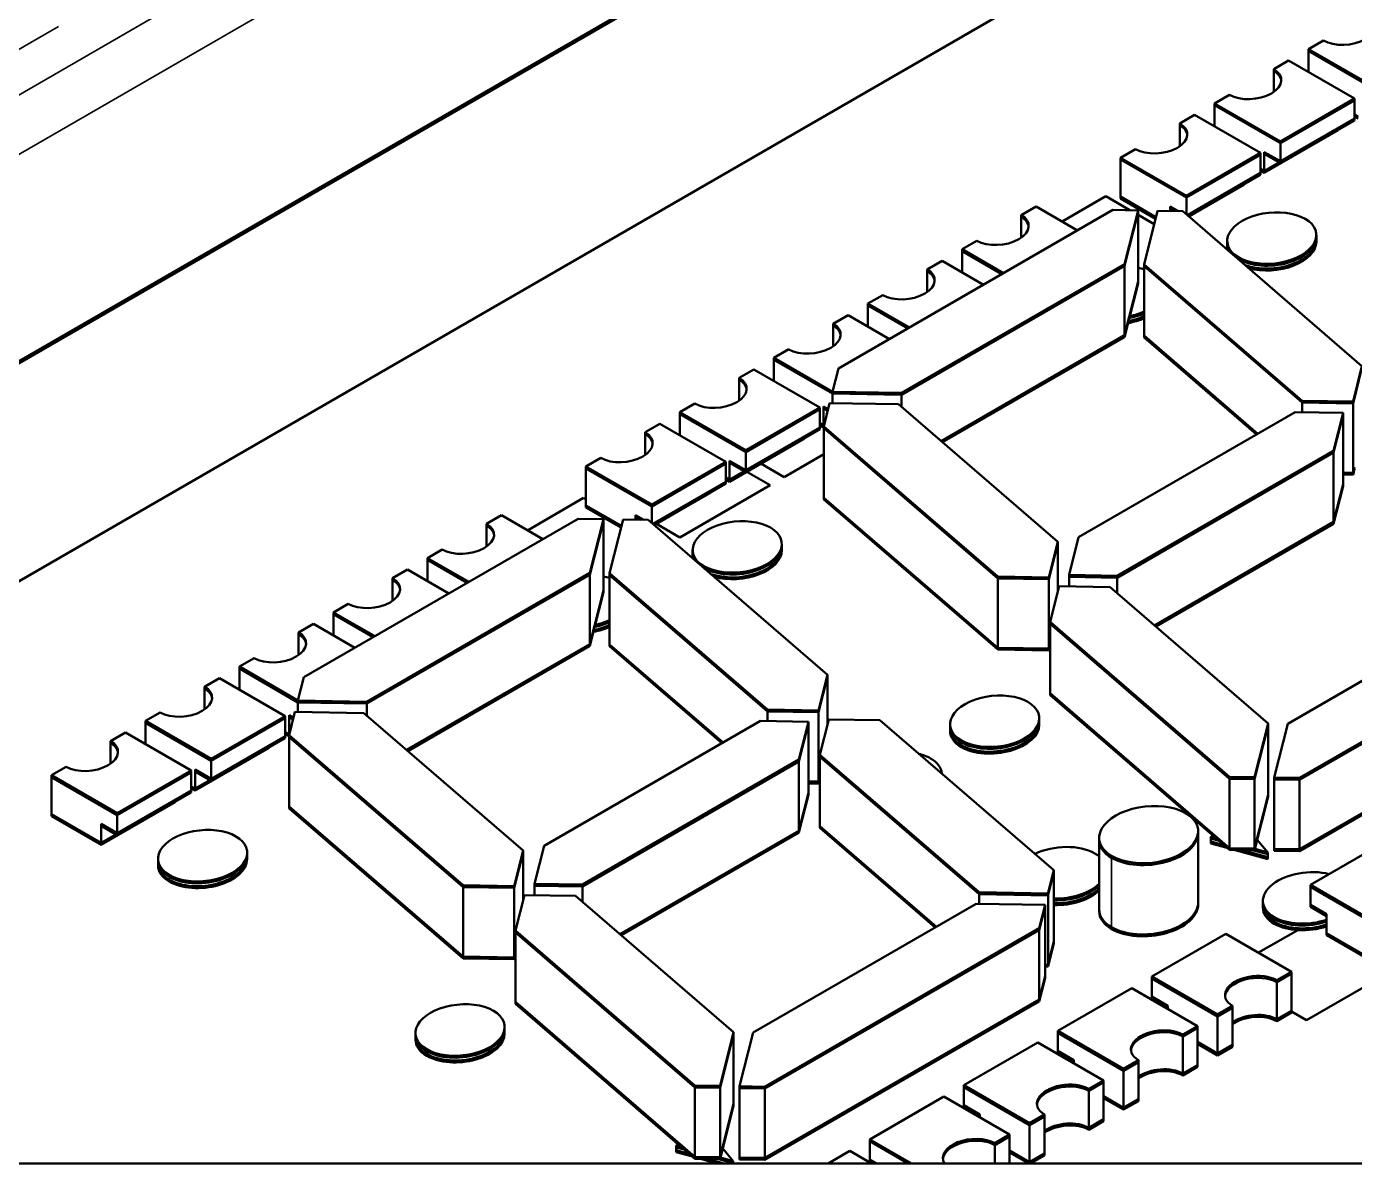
# Model space of a CAD drawing. Header units: inches. Extents: x -24.6 to 49, y -43 to 20.8.
# Drawn here: x 15.351 to 18.048, y 10.127 to 12.435 of the extents above; entities that cross this region are included whole.
import ezdxf

# ---------------------------------------------------------------- set-up
doc = ezdxf.new("R2010")
doc.units = ezdxf.units.IN
doc.header["$MEASUREMENT"] = 0
doc.layers.add('Visible (ANSI)', color=7, linetype='Continuous', lineweight=50)
doc.layers.add('Visible Narrow (ANSI)', color=7, linetype='Continuous', lineweight=35)

msp = doc.modelspace()

# ---------------------------------------------------------------- linework, layer by layer
at = {"layer": 'Visible (ANSI)'}
for p, q in [((15.1773, 11.6635), (17.7913, 13.1727)), ((15.1773, 11.6597), (17.7913, 13.1689)), ((15.1786, 11.2177), (17.8094, 12.7366)), ((17.9548, 12.3888), (17.9849, 12.4062)), ((18.0736, 12.3202), (17.9548, 12.3888)), ((17.9548, 12.3888), (17.9548, 12.342)), ((18.0736, 12.3164), (17.9548, 12.385)), ((17.9548, 12.385), (17.9548, 12.342)), ((17.8842, 12.348), (17.9142, 12.3654)), ((18.0479, 12.2883), (17.9142, 12.3654)), ((17.8842, 12.3021), (17.8842, 12.348)), ((17.8842, 12.3021), (17.8842, 12.3442)), ((17.7639, 12.2786), (17.794, 12.296)), ((17.8975, 12.2015), (17.7639, 12.2786)), ((17.7639, 12.2786), (17.7639, 12.2317)), ((17.8975, 12.1976), (17.7639, 12.2748)), ((17.7639, 12.2748), (17.7639, 12.2317)), ((17.8975, 12.2015), (18.0479, 12.2883)), ((17.8975, 12.1976), (18.0479, 12.2844)), ((18.0479, 12.2883), (18.0479, 12.2478)), ((18.0479, 12.2844), (18.0479, 12.2439)), ((17.6933, 12.2378), (17.7233, 12.2552)), ((17.857, 12.178), (17.7233, 12.2552)), ((18.0479, 12.2478), (17.8975, 12.161)), ((18.0479, 12.2439), (17.8975, 12.1571)), ((18.0479, 12.256), (18.0557, 12.2515)), ((18.0479, 12.2522), (18.0557, 12.2477)), ((17.6933, 12.1918), (17.6933, 12.2378)), ((17.6933, 12.1918), (17.6933, 12.234)), ((18.0151, 12.2242), (17.8648, 12.1374)), ((18.0151, 12.2242), (18.0151, 12.225)), ((17.8975, 12.161), (17.8975, 12.2015)), ((17.8975, 12.1571), (17.8975, 12.1976)), ((17.573, 12.1684), (17.6031, 12.1857)), ((17.7066, 12.0912), (17.573, 12.1684)), ((17.573, 12.1684), (17.573, 12.0893)), ((17.7066, 12.0874), (17.573, 12.1645)), ((17.573, 12.1645), (17.573, 12.0854)), ((17.7066, 12.0912), (17.857, 12.178)), ((17.7066, 12.0874), (17.857, 12.1742)), ((17.857, 12.178), (17.857, 12.1375)), ((17.857, 12.1742), (17.857, 12.1337)), ((17.8648, 12.1413), (17.8648, 12.1799)), ((17.8648, 12.1799), (17.8975, 12.161)), ((17.8648, 12.1374), (17.8648, 12.176)), ((17.8648, 12.176), (17.8975, 12.1571)), ((17.857, 12.1375), (17.7086, 12.0519)), ((17.857, 12.1458), (17.8648, 12.1413)), ((17.857, 12.142), (17.8648, 12.1374)), ((17.8949, 12.1586), (17.8648, 12.1413)), ((17.857, 12.1337), (17.7113, 12.0496)), ((17.8242, 12.114), (17.7118, 12.0491)), ((17.8242, 12.114), (17.8242, 12.1148)), ((17.4542, 12.0387), (17.5429, 12.09)), ((17.5429, 12.09), (17.5918, 12.0618)), ((17.573, 12.0893), (17.6449, 12.0478)), ((17.573, 12.0854), (17.6441, 12.0444)), ((17.7066, 12.0536), (17.7066, 12.0912)), ((17.7066, 12.0536), (17.7066, 12.0874)), ((16.9998, 11.7404), (17.5573, 12.0623)), ((17.3712, 12.0519), (17.4013, 12.0692)), ((17.4853, 12.0207), (17.4013, 12.0692)), ((17.5573, 12.0623), (17.6084, 12.0615)), ((17.6084, 12.0615), (17.5809, 11.9525)), ((17.6084, 12.0576), (17.5809, 11.9487)), ((17.6084, 12.0615), (17.6084, 11.9168)), ((17.6084, 12.0576), (17.6084, 11.913)), ((17.6207, 11.9518), (17.6482, 12.0608)), ((17.6482, 12.0608), (17.6993, 12.06)), ((17.6739, 12.0604), (17.6739, 12.0696)), ((17.6739, 12.0696), (17.6904, 12.0601)), ((17.6739, 12.0604), (17.6739, 12.0658)), ((17.6739, 12.0658), (17.6835, 12.0602)), ((17.6993, 12.06), (18.0632, 11.7455)), ((17.3712, 12.0519), (17.3712, 12.0059)), ((17.3712, 12.048), (17.3712, 12.0059)), ((17.6084, 12.0522), (17.6412, 12.0332)), ((17.9707, 12.0016), (17.9707, 12.0113)), ((17.9707, 11.9978), (17.9707, 12.0074)), ((17.251, 11.9825), (17.281, 11.9998)), ((17.335, 11.9339), (17.251, 11.9825)), ((17.251, 11.9825), (17.251, 11.9356)), ((17.3316, 11.932), (17.251, 11.9786)), ((17.251, 11.9786), (17.251, 11.9356)), ((17.7896, 11.9894), (17.7896, 11.999)), ((17.7896, 11.9855), (17.7896, 11.9952)), ((17.5809, 11.9525), (17.1278, 11.6909)), ((17.5809, 11.9487), (17.1278, 11.6871)), ((17.1803, 11.9417), (17.2104, 11.959)), ((17.2944, 11.9105), (17.2104, 11.959)), ((17.5809, 11.9525), (17.5809, 11.8079)), ((17.5809, 11.9487), (17.5809, 11.804)), ((17.9415, 11.675), (17.6207, 11.9518)), ((17.6207, 11.9518), (17.6207, 11.8072)), ((17.9415, 11.6711), (17.6207, 11.948)), ((17.6207, 11.948), (17.6207, 11.8033)), ((17.1803, 11.9417), (17.1803, 11.8957)), ((17.1803, 11.9378), (17.1803, 11.8957)), ((17.6207, 11.942), (17.6206, 11.9419)), ((17.5809, 11.8079), (17.6084, 11.9168)), ((17.5809, 11.804), (17.6084, 11.913)), ((17.06, 11.8722), (17.0901, 11.8896)), ((17.1441, 11.8237), (17.06, 11.8722)), ((17.06, 11.8722), (17.06, 11.8254)), ((17.1407, 11.8218), (17.06, 11.8684)), ((17.06, 11.8684), (17.06, 11.8254)), ((16.9894, 11.8314), (17.0195, 11.8488)), ((17.1035, 11.8003), (17.0195, 11.8488)), ((16.9894, 11.8314), (16.9894, 11.7855)), ((16.9894, 11.8276), (16.9894, 11.7855)), ((17.2087, 11.5929), (17.5809, 11.8079)), ((17.2114, 11.5906), (17.5809, 11.804)), ((17.6207, 11.8072), (17.8515, 11.608)), ((17.6207, 11.8033), (17.8488, 11.6065)), ((16.8691, 11.762), (16.8992, 11.7794)), ((16.9879, 11.6934), (16.8691, 11.762)), ((16.8691, 11.762), (16.8691, 11.7151)), ((16.9879, 11.6896), (16.8691, 11.7581)), ((16.8691, 11.7581), (16.8691, 11.7151)), ((16.7985, 11.7212), (16.8285, 11.7386)), ((16.9622, 11.6614), (16.8285, 11.7386)), ((16.9879, 11.6932), (16.9998, 11.7404)), ((18.0632, 11.7455), (18.045, 11.6733)), ((18.0632, 11.7416), (18.045, 11.6694)), ((16.7985, 11.6752), (16.7985, 11.7212)), ((16.7985, 11.6752), (16.7985, 11.7173)), ((17.1278, 11.6909), (16.9879, 11.6932)), ((16.9879, 11.6932), (16.9879, 11.6699)), ((17.1278, 11.6871), (16.9879, 11.6894)), ((16.9879, 11.6894), (16.9879, 11.6699)), ((17.1278, 11.6909), (17.1278, 11.6627)), ((17.1278, 11.6871), (17.1278, 11.6627)), ((16.6782, 11.6518), (16.7083, 11.6691)), ((16.8118, 11.5746), (16.6782, 11.6518)), ((16.6782, 11.6518), (16.6782, 11.6049)), ((16.8118, 11.5746), (16.9622, 11.6614)), ((16.8118, 11.5708), (16.9622, 11.6576)), ((16.9622, 11.6614), (16.9622, 11.6209)), ((16.9622, 11.6576), (16.9622, 11.6171)), ((16.97, 11.6247), (16.97, 11.6632)), ((16.97, 11.6632), (16.979, 11.658)), ((16.97, 11.6208), (16.97, 11.6594)), ((16.97, 11.6594), (16.9782, 11.6547)), ((16.9701, 11.6228), (16.982, 11.67)), ((16.982, 11.67), (17.122, 11.6677)), ((17.122, 11.6677), (17.4455, 11.3888)), ((17.4878, 11.3981), (17.9275, 11.6519)), ((17.9275, 11.6519), (18.025, 11.6503)), ((17.9415, 11.6517), (17.9415, 11.675)), ((18.045, 11.6733), (17.9415, 11.675)), ((17.9415, 11.6517), (17.9415, 11.6711)), ((18.045, 11.6694), (17.9415, 11.6711)), ((18.025, 11.6503), (18.0056, 11.5736)), ((18.025, 11.6503), (18.025, 11.5056)), ((18.045, 11.6733), (18.045, 11.5286)), ((18.045, 11.6694), (18.045, 11.5248)), ((16.6075, 11.611), (16.6376, 11.6283)), ((16.7712, 11.5512), (16.6376, 11.6283)), ((16.8118, 11.5708), (16.6782, 11.6479)), ((16.6782, 11.6479), (16.6782, 11.6049)), ((16.9622, 11.6292), (16.97, 11.6247)), ((16.9622, 11.6253), (16.97, 11.6208)), ((16.9707, 11.6251), (16.97, 11.6247)), ((18.025, 11.6464), (18.0056, 11.5697)), ((18.025, 11.6464), (18.025, 11.5018)), ((16.6075, 11.565), (16.6075, 11.611)), ((16.6075, 11.565), (16.6075, 11.6071)), ((16.9294, 11.5974), (16.7791, 11.5106)), ((16.9622, 11.6209), (16.8118, 11.5341)), ((16.9622, 11.6171), (16.8118, 11.5303)), ((16.9294, 11.5974), (16.9294, 11.5982)), ((16.9701, 11.6209), (16.97, 11.6208)), ((16.9701, 11.4782), (16.9701, 11.6228)), ((17.3234, 11.3183), (16.9701, 11.6228)), ((16.9701, 11.4743), (16.9701, 11.619)), ((17.3234, 11.3144), (16.9701, 11.619)), ((16.8118, 11.5341), (16.8118, 11.5746)), ((16.8118, 11.5303), (16.8118, 11.5708)), ((18.0056, 11.5736), (17.5659, 11.3197)), ((18.0056, 11.5697), (17.5659, 11.3158)), ((18.0056, 11.5736), (18.0056, 11.4289)), ((18.0056, 11.5697), (18.0056, 11.425)), ((16.4873, 11.5415), (16.5173, 11.5589)), ((16.6209, 11.4644), (16.7712, 11.5512)), ((16.6209, 11.4605), (16.7712, 11.5473)), ((16.7712, 11.5512), (16.7712, 11.5107)), ((16.7712, 11.5473), (16.7712, 11.5068)), ((16.7791, 11.5144), (16.7791, 11.553)), ((16.7791, 11.553), (16.8118, 11.5341)), ((16.7791, 11.5106), (16.7791, 11.5492)), ((16.7791, 11.5492), (16.8118, 11.5303)), ((16.8898, 11.52), (16.8426, 11.5473)), ((16.9701, 11.5664), (16.8898, 11.52)), ((16.6209, 11.4644), (16.4873, 11.5415)), ((16.4873, 11.5415), (16.4873, 11.4625)), ((16.6209, 11.4605), (16.4873, 11.5377)), ((16.4873, 11.5377), (16.4873, 11.4586)), ((16.7712, 11.519), (16.7791, 11.5144)), ((16.7712, 11.5151), (16.7791, 11.5106)), ((16.8092, 11.5318), (16.7791, 11.5144)), ((16.8143, 11.5309), (16.8614, 11.5036)), ((18.025, 11.5289), (18.045, 11.5286)), ((18.025, 11.5251), (18.045, 11.5248)), ((18.045, 11.5286), (18.048, 11.5403)), ((18.045, 11.5248), (18.048, 11.5365)), ((16.7712, 11.5107), (16.6229, 11.4251)), ((16.7712, 11.5068), (16.6256, 11.4227)), ((16.8614, 11.5036), (16.6777, 11.3976)), ((18.0056, 11.4289), (18.025, 11.5056)), ((18.0056, 11.425), (18.025, 11.5018)), ((16.3685, 11.4119), (16.4823, 11.4776)), ((16.4823, 11.4776), (16.4873, 11.4747)), ((16.4873, 11.4625), (16.5592, 11.4209)), ((16.6209, 11.4268), (16.6209, 11.4644)), ((16.7385, 11.4872), (16.6261, 11.4223)), ((16.7385, 11.4872), (16.7385, 11.4879)), ((16.9701, 11.4782), (17.3234, 11.1736)), ((16.9701, 11.4743), (17.3234, 11.1698)), ((15.9141, 11.1136), (16.4716, 11.4355)), ((16.2855, 11.4251), (16.3156, 11.4424)), ((16.3996, 11.3939), (16.3156, 11.4424)), ((16.4716, 11.4355), (16.5227, 11.4347)), ((16.4873, 11.4586), (16.5583, 11.4176)), ((16.5227, 11.4347), (16.4952, 11.3257)), ((16.5227, 11.4347), (16.5227, 11.29)), ((16.5882, 11.4336), (16.5882, 11.4428)), ((16.5882, 11.4428), (16.6046, 11.4333)), ((16.5882, 11.4336), (16.5882, 11.4389)), ((16.5882, 11.4389), (16.5977, 11.4334)), ((16.6209, 11.4268), (16.6209, 11.4605)), ((16.2855, 11.4251), (16.2855, 11.3791)), ((16.2855, 11.4212), (16.2855, 11.3791)), ((16.5227, 11.4308), (16.4952, 11.3218)), ((16.5227, 11.4308), (16.5227, 11.2861)), ((16.535, 11.325), (16.5625, 11.434)), ((16.5625, 11.434), (16.6136, 11.4332)), ((16.6136, 11.4332), (16.9775, 11.1187)), ((16.6777, 11.3976), (16.6305, 11.4248)), ((17.6419, 11.2189), (18.0056, 11.4289)), ((17.6446, 11.2166), (18.0056, 11.425)), ((16.8849, 11.3748), (16.8849, 11.3844)), ((16.8849, 11.3709), (16.8849, 11.3806)), ((17.4455, 11.3888), (17.4273, 11.3165)), ((17.4455, 11.3849), (17.4273, 11.3127)), ((17.4455, 11.3888), (17.4455, 11.2869)), ((17.4455, 11.3849), (17.4455, 11.2869)), ((17.4685, 11.3213), (17.4878, 11.3981)), ((16.1652, 11.3556), (16.1953, 11.373)), ((16.2492, 11.3071), (16.1652, 11.3556)), ((16.1652, 11.3556), (16.1652, 11.3088)), ((16.7039, 11.3626), (16.7039, 11.3722)), ((16.7039, 11.3587), (16.7039, 11.3683)), ((16.0946, 11.3148), (16.1247, 11.3322)), ((16.2087, 11.2837), (16.1247, 11.3322)), ((16.2459, 11.3052), (16.1652, 11.3518)), ((16.1652, 11.3518), (16.1652, 11.3088)), ((16.4952, 11.3257), (16.0421, 11.0641)), ((16.4952, 11.3218), (16.0421, 11.0602)), ((16.0946, 11.3148), (16.0946, 11.2689)), ((16.0946, 11.311), (16.0946, 11.2689)), ((16.4952, 11.3257), (16.4952, 11.181)), ((16.4952, 11.3218), (16.4952, 11.1772)), ((16.535, 11.3152), (16.5349, 11.3151)), ((16.8558, 11.0482), (16.535, 11.325)), ((16.535, 11.325), (16.535, 11.1804)), ((16.8558, 11.0443), (16.535, 11.3212)), ((16.535, 11.3212), (16.535, 11.1765)), ((17.4273, 11.3165), (17.3234, 11.3183)), ((17.3234, 11.3183), (17.3234, 11.1736)), ((17.4273, 11.3127), (17.3234, 11.3144)), ((17.3234, 11.3144), (17.3234, 11.1698)), ((17.4273, 11.3165), (17.4273, 11.1719)), ((17.4273, 11.3127), (17.4273, 11.168)), ((17.5659, 11.3197), (17.4685, 11.3213)), ((17.4685, 11.3213), (17.4685, 11.298)), ((17.5659, 11.3158), (17.4685, 11.3175)), ((17.4685, 11.3175), (17.4685, 11.298)), ((17.5659, 11.3197), (17.5659, 11.2845)), ((17.5659, 11.3158), (17.5659, 11.2845)), ((16.4952, 11.181), (16.5227, 11.29)), ((16.4952, 11.1772), (16.5227, 11.2861)), ((17.4302, 11.2261), (17.4484, 11.2983)), ((17.4484, 11.2983), (17.5519, 11.2966)), ((17.5519, 11.2966), (17.8727, 11.0198)), ((17.9125, 11.0191), (18.3656, 11.2807)), ((15.9743, 11.2454), (16.0044, 11.2628)), ((16.0583, 11.1969), (15.9743, 11.2454)), ((15.9743, 11.2454), (15.9743, 11.1985)), ((15.9037, 11.2046), (15.9337, 11.222)), ((16.0177, 11.1735), (15.9337, 11.222)), ((16.055, 11.195), (15.9743, 11.2415)), ((15.9743, 11.2415), (15.9743, 11.1985)), ((17.4302, 11.0815), (17.4302, 11.2261)), ((17.7942, 10.9116), (17.4302, 11.2261)), ((17.4302, 11.0776), (17.4302, 11.2223)), ((17.7942, 10.9078), (17.4302, 11.2223)), ((18.4936, 11.2312), (17.9361, 10.9093)), ((18.4936, 11.2273), (17.9361, 10.9054)), ((15.9037, 11.2046), (15.9037, 11.1586)), ((15.9037, 11.2007), (15.9037, 11.1586)), ((16.123, 10.9661), (16.4952, 11.181)), ((16.1257, 10.9638), (16.4952, 11.1772)), ((16.535, 11.1804), (16.7658, 10.9812)), ((16.535, 11.1765), (16.7631, 10.9797)), ((17.3234, 11.1736), (17.4273, 11.1719)), ((17.3234, 11.1698), (17.4273, 11.168)), ((17.4273, 11.1719), (17.4302, 11.1833)), ((17.4273, 11.168), (17.4302, 11.1795)), ((15.7834, 11.1352), (15.8135, 11.1525)), ((15.7128, 11.0944), (15.7428, 11.1117)), ((15.8764, 11.0346), (15.7428, 11.1117)), ((15.9022, 11.0666), (15.7834, 11.1352)), ((15.7834, 11.1352), (15.7834, 11.0883)), ((15.9022, 11.0627), (15.7834, 11.1313)), ((15.7834, 11.1313), (15.7834, 11.0883)), ((15.9022, 11.0664), (15.9141, 11.1136)), ((16.9775, 11.1187), (16.9593, 11.0465)), ((16.9775, 11.1148), (16.9593, 11.0426)), ((16.9775, 11.1187), (16.9775, 11.0168)), ((16.9775, 11.1148), (16.9775, 11.0168)), ((15.7128, 11.0484), (15.7128, 11.0944)), ((15.7128, 11.0484), (15.7128, 11.0905)), ((17.9361, 10.7646), (18.4936, 11.0865)), ((16.0421, 11.0641), (15.9022, 11.0664)), ((15.9022, 11.0664), (15.9022, 11.0431)), ((16.0421, 11.0602), (15.9022, 11.0626)), ((15.9022, 11.0626), (15.9022, 11.0431)), ((16.0421, 11.0641), (16.0421, 11.0358)), ((16.0421, 11.0602), (16.0421, 11.0358)), ((17.4302, 11.0815), (17.7942, 10.767)), ((17.4302, 11.0776), (17.7942, 10.7631)), ((17.9361, 10.7608), (18.4936, 11.0827)), ((15.5925, 11.0249), (15.6226, 11.0423)), ((15.7261, 10.9478), (15.8764, 11.0346)), ((15.7261, 10.9439), (15.8764, 11.0307)), ((15.8764, 11.0346), (15.8764, 10.9941)), ((15.8764, 11.0307), (15.8764, 10.9902)), ((15.8843, 10.9978), (15.8843, 11.0364)), ((15.8843, 11.0364), (15.8933, 11.0312)), ((15.8843, 10.994), (15.8843, 11.0326)), ((15.8843, 11.0326), (15.8925, 11.0278)), ((15.8844, 10.996), (15.8963, 11.0432)), ((15.8963, 11.0432), (16.0363, 11.0409)), ((16.0363, 11.0409), (16.3598, 10.762)), ((16.8558, 11.0249), (16.8558, 11.0482)), ((16.9593, 11.0465), (16.8558, 11.0482)), ((16.8558, 11.0249), (16.8558, 11.0443)), ((16.9593, 11.0426), (16.8558, 11.0443)), ((16.9593, 11.0465), (16.9593, 10.9018)), ((16.9593, 11.0426), (16.9593, 10.8979)), ((17.4078, 11.0209), (17.4078, 11.0306)), ((15.7261, 10.9478), (15.5925, 11.0249)), ((15.5925, 11.0249), (15.5925, 10.9781)), ((15.7261, 10.9439), (15.5925, 11.0211)), ((15.5925, 11.0211), (15.5925, 10.9781)), ((16.4021, 10.7712), (16.8418, 11.0251)), ((16.8418, 11.0251), (16.9392, 11.0235)), ((16.9392, 11.0235), (16.9199, 10.9467)), ((16.9392, 11.0196), (16.9199, 10.9429)), ((16.9392, 11.0235), (16.9392, 10.8788)), ((16.9392, 11.0196), (16.9392, 10.8749)), ((16.9623, 10.9563), (16.9804, 11.0282)), ((16.9804, 11.0282), (17.0843, 11.0265)), ((17.0843, 11.0265), (17.4376, 10.722)), ((17.2268, 11.0087), (17.2268, 11.0183)), ((17.2268, 11.0048), (17.2268, 11.0145)), ((17.4078, 11.0171), (17.4078, 11.0267)), ((17.8727, 11.0198), (17.8452, 10.9108)), ((17.8727, 11.0159), (17.8452, 10.9069)), ((17.8727, 11.0198), (17.8727, 10.8751)), ((17.8727, 11.0159), (17.8727, 10.8713)), ((17.885, 10.9101), (17.9125, 11.0191)), ((15.5218, 10.9842), (15.5519, 11.0015)), ((15.5218, 10.9382), (15.5218, 10.9842)), ((15.5218, 10.9382), (15.5218, 10.9803)), ((15.6855, 10.9244), (15.5519, 11.0015)), ((15.8764, 10.9941), (15.7261, 10.9073)), ((15.8764, 10.9902), (15.7261, 10.9034)), ((15.8764, 11.0024), (15.8843, 10.9978)), ((15.8764, 10.9985), (15.8843, 10.994)), ((15.885, 10.9982), (15.8843, 10.9978)), ((15.8844, 10.9941), (15.8843, 10.994)), ((15.8844, 10.8514), (15.8844, 10.996)), ((16.2377, 10.6915), (15.8844, 10.996)), ((15.8844, 10.8475), (15.8844, 10.9922)), ((16.2377, 10.6876), (15.8844, 10.9922)), ((15.8437, 10.9705), (15.6934, 10.8838)), ((15.8437, 10.9705), (15.8437, 10.9713)), ((17.2857, 10.6771), (16.9623, 10.9563)), ((16.9623, 10.9563), (16.9623, 10.8116)), ((17.2857, 10.6732), (16.9623, 10.9524)), ((16.9623, 10.9524), (16.9623, 10.8078)), ((15.4016, 10.9147), (15.4316, 10.9321)), ((15.5352, 10.8376), (15.6855, 10.9244)), ((15.6855, 10.9244), (15.6855, 10.8839)), ((15.6934, 10.8876), (15.6934, 10.9262)), ((15.6934, 10.9262), (15.7261, 10.9073)), ((15.6934, 10.8838), (15.6934, 10.9223)), ((15.6934, 10.9223), (15.7261, 10.9034)), ((15.7261, 10.9073), (15.7261, 10.9478)), ((15.7261, 10.9034), (15.7261, 10.9439)), ((16.9199, 10.9467), (16.4802, 10.6929)), ((16.9199, 10.9429), (16.4802, 10.689)), ((16.9199, 10.9467), (16.9199, 10.8021)), ((16.9199, 10.9429), (16.9199, 10.7982)), ((15.5352, 10.8376), (15.4016, 10.9147)), ((15.4016, 10.9147), (15.4016, 10.8356)), ((15.5352, 10.8337), (15.4016, 10.9109)), ((15.4016, 10.9109), (15.4016, 10.8318)), ((15.5352, 10.8337), (15.6855, 10.9205)), ((15.6855, 10.9205), (15.6855, 10.88)), ((15.7234, 10.905), (15.6934, 10.8876)), ((16.9392, 10.9021), (16.9593, 10.9018)), ((16.9392, 10.8983), (16.9593, 10.8979)), ((16.9593, 10.9018), (16.9623, 10.9135)), ((16.9593, 10.8979), (16.9623, 10.9096)), ((17.8452, 10.9108), (17.7942, 10.9116)), ((17.7942, 10.9116), (17.7942, 10.767)), ((17.8452, 10.9069), (17.7942, 10.9078)), ((17.7942, 10.9078), (17.7942, 10.7631)), ((17.8452, 10.9108), (17.8452, 10.7661)), ((17.8452, 10.9069), (17.8452, 10.7623)), ((17.9361, 10.9093), (17.885, 10.9101)), ((17.885, 10.9101), (17.885, 10.7655)), ((17.9361, 10.9054), (17.885, 10.9063)), ((17.885, 10.9063), (17.885, 10.7616)), ((17.9361, 10.9093), (17.9361, 10.7646)), ((17.9361, 10.9054), (17.9361, 10.7608)), ((15.6855, 10.8839), (15.5352, 10.7971)), ((15.6855, 10.88), (15.5352, 10.7932)), ((15.6855, 10.8921), (15.6934, 10.8876)), ((15.6855, 10.8883), (15.6934, 10.8838)), ((16.9199, 10.8021), (16.9392, 10.8788)), ((16.9199, 10.7982), (16.9392, 10.8749)), ((17.8452, 10.7661), (17.8727, 10.8751)), ((17.8452, 10.7623), (17.8727, 10.8713)), ((15.6528, 10.8603), (15.5025, 10.7735)), ((15.6528, 10.8603), (15.6528, 10.8611)), ((15.8844, 10.8514), (16.2377, 10.5468)), ((15.8844, 10.8475), (16.2377, 10.5429)), ((15.4016, 10.8356), (15.5025, 10.7774)), ((15.4016, 10.8318), (15.5025, 10.7735)), ((15.5025, 10.7774), (15.5025, 10.816)), ((15.5025, 10.816), (15.5352, 10.7971)), ((15.5352, 10.7971), (15.5352, 10.8376)), ((15.5352, 10.7932), (15.5352, 10.8337)), ((15.5025, 10.7735), (15.5025, 10.8121)), ((15.5025, 10.8121), (15.5352, 10.7932)), ((15.5325, 10.7947), (15.5025, 10.7774)), ((16.5562, 10.5921), (16.9199, 10.8021)), ((16.5589, 10.5898), (16.9199, 10.7982)), ((16.9623, 10.8116), (17.1991, 10.6072)), ((16.9623, 10.8078), (17.1964, 10.6057)), ((17.5294, 10.7875), (17.5294, 10.6428)), ((17.7305, 10.8011), (17.7305, 10.6564)), ((17.7305, 10.7972), (17.7305, 10.6526)), ((17.7562, 10.79), (17.7603, 10.7924)), ((17.7562, 10.7803), (17.7562, 10.79)), ((17.7663, 10.7872), (17.7562, 10.79)), ((16.3598, 10.762), (16.3416, 10.6897)), ((16.3598, 10.762), (16.3598, 10.6601)), ((16.3828, 10.6945), (16.4021, 10.7712)), ((17.5294, 10.7836), (17.5294, 10.6389)), ((17.7562, 10.7765), (17.7562, 10.7861)), ((17.7728, 10.7815), (17.7562, 10.7861)), ((17.7562, 10.7803), (17.7827, 10.7731)), ((17.7562, 10.7765), (17.7892, 10.7674)), ((17.7942, 10.767), (17.8452, 10.7661)), ((17.7942, 10.7631), (17.8452, 10.7623)), ((17.8055, 10.7629), (17.8722, 10.7446)), ((17.8204, 10.7627), (17.8722, 10.7485)), ((17.8722, 10.7543), (17.8428, 10.7623)), ((17.8722, 10.7581), (17.846, 10.7653)), ((17.8506, 10.7837), (17.8722, 10.7581)), ((17.885, 10.7655), (17.9361, 10.7646)), ((17.885, 10.7616), (17.9361, 10.7608)), ((18.1088, 10.7789), (17.9585, 10.6921)), ((15.6182, 10.7357), (15.6182, 10.7454)), ((15.6182, 10.7319), (15.6182, 10.7415)), ((15.7992, 10.748), (15.7992, 10.7576)), ((15.7992, 10.7441), (15.7992, 10.7538)), ((16.3598, 10.7581), (16.3416, 10.6859)), ((16.3598, 10.7581), (16.3598, 10.6601)), ((17.8722, 10.7485), (17.8722, 10.7581)), ((17.8722, 10.7446), (17.8722, 10.7543)), ((17.4376, 10.722), (17.4261, 10.6766)), ((17.4376, 10.7181), (17.4261, 10.6727)), ((17.4376, 10.722), (17.4376, 10.5773)), ((17.4376, 10.7181), (17.4376, 10.5734)), ((16.3416, 10.6897), (16.2377, 10.6915)), ((16.2377, 10.6915), (16.2377, 10.5468)), ((16.3416, 10.6859), (16.2377, 10.6876)), ((16.2377, 10.6876), (16.2377, 10.5429)), ((16.3416, 10.6897), (16.3416, 10.5451)), ((16.3416, 10.6859), (16.3416, 10.5412)), ((16.4802, 10.6929), (16.3828, 10.6945)), ((16.3828, 10.6945), (16.3828, 10.6712)), ((16.4802, 10.689), (16.3828, 10.6906)), ((16.3828, 10.6906), (16.3828, 10.6712)), ((16.4802, 10.6929), (16.4802, 10.6577)), ((16.4802, 10.689), (16.4802, 10.6577)), ((17.9585, 10.6921), (18.0921, 10.615)), ((17.9585, 10.6921), (17.9585, 10.6516)), ((17.9585, 10.6883), (18.0921, 10.6111)), ((17.9585, 10.6883), (17.9585, 10.6478)), ((16.3445, 10.5993), (16.3627, 10.6715)), ((16.3627, 10.6715), (16.4662, 10.6698)), ((16.4662, 10.6698), (16.787, 10.3929)), ((16.8268, 10.3923), (17.2799, 10.6539)), ((17.2799, 10.6539), (17.4198, 10.6516)), ((17.4257, 10.6748), (17.2857, 10.6771)), ((17.2857, 10.6771), (17.2857, 10.6538)), ((17.4257, 10.6709), (17.2857, 10.6732)), ((17.2857, 10.6732), (17.2857, 10.6538)), ((17.4261, 10.6766), (17.4257, 10.6748)), ((17.4257, 10.6748), (17.4257, 10.5301)), ((17.4261, 10.6727), (17.4257, 10.6709)), ((17.4257, 10.6709), (17.4257, 10.5262)), ((17.862, 10.6501), (17.862, 10.6597)), ((17.862, 10.6462), (17.862, 10.6558)), ((17.4198, 10.6516), (17.4079, 10.6044)), ((17.4198, 10.6477), (17.4079, 10.6005)), ((17.4198, 10.6516), (17.4198, 10.5069)), ((17.4198, 10.6477), (17.4198, 10.503)), ((17.9912, 10.6327), (17.9585, 10.6516)), ((17.9912, 10.6289), (17.9585, 10.6478)), ((17.9912, 10.5942), (17.9912, 10.6327)), ((17.9912, 10.5903), (17.9912, 10.6289)), ((16.3445, 10.4546), (16.3445, 10.5993)), ((16.7084, 10.2848), (16.3445, 10.5993)), ((17.4079, 10.6044), (16.8504, 10.2825)), ((17.4079, 10.6005), (16.8504, 10.2786)), ((17.4079, 10.6044), (17.4079, 10.4597)), ((17.4079, 10.6005), (17.4079, 10.4558)), ((17.8534, 10.5546), (17.9327, 10.6003)), ((17.9895, 10.6074), (17.9912, 10.6064)), ((16.3445, 10.4508), (16.3445, 10.5954)), ((16.7084, 10.281), (16.3445, 10.5954)), ((17.4261, 10.5319), (17.4376, 10.5773)), ((17.4261, 10.5281), (17.4376, 10.5734)), ((17.7868, 10.593), (17.6365, 10.5062)), ((17.7868, 10.593), (17.9204, 10.5159)), ((18.0921, 10.5359), (17.9912, 10.5942)), ((18.0921, 10.532), (17.9912, 10.5903)), ((16.2377, 10.5468), (16.3416, 10.5451)), ((16.3416, 10.5451), (16.3445, 10.5565)), ((16.3416, 10.5412), (16.3445, 10.5527)), ((16.2377, 10.5429), (16.3416, 10.5412)), ((17.4198, 10.5302), (17.4257, 10.5301)), ((17.4198, 10.5263), (17.4257, 10.5262)), ((17.4257, 10.5301), (17.4261, 10.5319)), ((17.4257, 10.5262), (17.4261, 10.5281)), ((18.1342, 10.5238), (17.9505, 10.4178)), ((17.4079, 10.4597), (17.4198, 10.5069)), ((17.4079, 10.4558), (17.4198, 10.503)), ((17.6365, 10.5062), (17.7701, 10.4291)), ((17.6365, 10.5062), (17.6365, 10.4657)), ((17.6365, 10.5024), (17.7701, 10.4252)), ((17.6365, 10.5024), (17.6365, 10.4618)), ((17.9204, 10.5159), (17.8904, 10.4985)), ((17.9204, 10.512), (17.8904, 10.4946)), ((17.8904, 10.4985), (17.8904, 10.4194)), ((17.8904, 10.4946), (17.8904, 10.4156)), ((17.9204, 10.5159), (17.9204, 10.4368)), ((17.9204, 10.512), (17.9204, 10.4329)), ((17.5959, 10.4828), (17.4456, 10.396)), ((17.5959, 10.4828), (17.7295, 10.4056)), ((17.6692, 10.4468), (17.6365, 10.4657)), ((16.3445, 10.4546), (16.7084, 10.1402)), ((16.3445, 10.4508), (16.7084, 10.1363)), ((16.8504, 10.1378), (17.4079, 10.4597)), ((16.8504, 10.1339), (17.4079, 10.4558)), ((17.6692, 10.4429), (17.6365, 10.4618)), ((17.6692, 10.4404), (17.6692, 10.4468)), ((17.6692, 10.4404), (17.6692, 10.4429)), ((17.8002, 10.4464), (17.7701, 10.4291)), ((17.8002, 10.4426), (17.7701, 10.4252)), ((17.8002, 10.3673), (17.8002, 10.4464)), ((17.8002, 10.3635), (17.8002, 10.4426)), ((17.8904, 10.4194), (17.9204, 10.4368)), ((17.7701, 10.4291), (17.7701, 10.35)), ((17.7701, 10.4252), (17.7701, 10.3461)), ((17.8904, 10.4156), (17.9204, 10.4329)), ((17.9505, 10.4178), (17.9204, 10.4351)), ((16.1411, 10.3818), (16.1411, 10.3915)), ((16.1411, 10.378), (16.1411, 10.3876)), ((16.3221, 10.3941), (16.3221, 10.4037)), ((16.3221, 10.3902), (16.3221, 10.3999)), ((16.787, 10.3929), (16.7595, 10.284)), ((16.787, 10.3891), (16.7595, 10.2801)), ((16.787, 10.3929), (16.787, 10.2483)), ((16.787, 10.3891), (16.787, 10.2444)), ((16.7993, 10.2833), (16.8268, 10.3923)), ((17.4456, 10.396), (17.5792, 10.3188)), ((17.4456, 10.396), (17.4456, 10.3555)), ((17.4456, 10.3921), (17.5792, 10.315)), ((17.4456, 10.3921), (17.4456, 10.3516)), ((17.7295, 10.4056), (17.6994, 10.3883)), ((17.7295, 10.4018), (17.6994, 10.3844)), ((17.6994, 10.3883), (17.6994, 10.3092)), ((17.6994, 10.3844), (17.6994, 10.3053)), ((17.7295, 10.4056), (17.7295, 10.3265)), ((17.7295, 10.4018), (17.7295, 10.3227)), ((17.405, 10.3725), (17.2546, 10.2858)), ((17.405, 10.3725), (17.5386, 10.2954)), ((17.4783, 10.3366), (17.4456, 10.3555)), ((17.7701, 10.35), (17.7295, 10.3734)), ((17.7701, 10.3461), (17.7295, 10.3696)), ((17.7701, 10.35), (17.8002, 10.3673)), ((17.7701, 10.3461), (17.8002, 10.3635)), ((17.4783, 10.3327), (17.4456, 10.3516)), ((17.4783, 10.3302), (17.4783, 10.3366)), ((17.4783, 10.3302), (17.4783, 10.3327)), ((17.6092, 10.3362), (17.5792, 10.3188)), ((17.6092, 10.3323), (17.5792, 10.315)), ((17.6092, 10.2571), (17.6092, 10.3362)), ((17.6092, 10.2532), (17.6092, 10.3323)), ((17.5792, 10.3188), (17.5792, 10.2397)), ((17.5792, 10.315), (17.5792, 10.2359)), ((17.6994, 10.3092), (17.7295, 10.3265)), ((17.6994, 10.3053), (17.7295, 10.3227)), ((16.7595, 10.284), (16.7084, 10.2848)), ((16.7084, 10.2848), (16.7084, 10.1402)), ((16.7595, 10.2801), (16.7084, 10.281)), ((16.7084, 10.281), (16.7084, 10.1363)), ((16.7595, 10.284), (16.7595, 10.1393)), ((16.7595, 10.2801), (16.7595, 10.1355)), ((16.8504, 10.2825), (16.7993, 10.2833)), ((16.7993, 10.2833), (16.7993, 10.1386)), ((16.8504, 10.2786), (16.7993, 10.2795)), ((16.7993, 10.2795), (16.7993, 10.1348)), ((16.8504, 10.2825), (16.8504, 10.1378)), ((16.8504, 10.2786), (16.8504, 10.1339)), ((17.2546, 10.2858), (17.3883, 10.2086)), ((17.2546, 10.2858), (17.2546, 10.2452)), ((17.2546, 10.2819), (17.3883, 10.2047)), ((17.2546, 10.2819), (17.2546, 10.2414)), ((17.5386, 10.2954), (17.5085, 10.278)), ((17.5386, 10.2915), (17.5085, 10.2742)), ((17.5085, 10.278), (17.5085, 10.199)), ((17.5386, 10.2954), (17.5386, 10.2163)), ((17.5386, 10.2915), (17.5386, 10.2125)), ((16.7595, 10.1393), (16.787, 10.2483)), ((17.214, 10.2623), (17.0637, 10.1755)), ((17.214, 10.2623), (17.3477, 10.1852)), ((17.5085, 10.2742), (17.5085, 10.1951)), ((17.5792, 10.2397), (17.5386, 10.2632)), ((17.5792, 10.2359), (17.5386, 10.2593)), ((17.5792, 10.2397), (17.6092, 10.2571)), ((17.5792, 10.2359), (17.6092, 10.2532)), ((16.7595, 10.1355), (16.787, 10.2444)), ((17.2874, 10.2263), (17.2546, 10.2452)), ((17.2874, 10.2225), (17.2546, 10.2414)), ((17.2874, 10.22), (17.2874, 10.2263)), ((17.2874, 10.22), (17.2874, 10.2225)), ((17.4183, 10.226), (17.3883, 10.2086)), ((17.4183, 10.2221), (17.3883, 10.2047)), ((17.4183, 10.1469), (17.4183, 10.226)), ((17.4183, 10.143), (17.4183, 10.2221)), ((17.3883, 10.2086), (17.3883, 10.1295)), ((17.3883, 10.2047), (17.3883, 10.1268)), ((17.5085, 10.199), (17.5386, 10.2163)), ((17.5085, 10.1951), (17.5386, 10.2125)), ((17.0637, 10.1755), (17.1482, 10.1268)), ((17.0637, 10.1755), (17.0637, 10.135)), ((17.0637, 10.1717), (17.1415, 10.1268)), ((17.0637, 10.1717), (17.0637, 10.1312)), ((17.3477, 10.1852), (17.3176, 10.1678)), ((17.3477, 10.1813), (17.3176, 10.164)), ((17.3176, 10.1268), (17.3176, 10.1678)), ((17.3477, 10.1852), (17.3477, 10.1268)), ((17.3477, 10.1813), (17.3477, 10.1268)), ((16.6705, 10.1631), (16.6746, 10.1655)), ((16.6705, 10.1535), (16.6705, 10.1631)), ((16.6806, 10.1604), (16.6705, 10.1631)), ((16.6705, 10.1496), (16.6705, 10.1593)), ((16.6871, 10.1547), (16.6705, 10.1593)), ((16.6705, 10.1535), (16.697, 10.1462)), ((16.6705, 10.1496), (16.7035, 10.1406)), ((16.7084, 10.1402), (16.7595, 10.1393)), ((16.7649, 10.1569), (16.7865, 10.1313)), ((17.0231, 10.1521), (16.9792, 10.1268)), ((17.0231, 10.1521), (17.067, 10.1268)), ((17.3176, 10.1268), (17.3176, 10.164)), ((17.3883, 10.1295), (17.3477, 10.153)), ((17.3864, 10.1268), (17.3477, 10.1491)), ((17.3883, 10.1295), (17.4183, 10.1469)), ((17.3901, 10.1268), (17.4183, 10.143)), ((18.5128, 10.1268), (14.8513, 10.1268)), ((16.7084, 10.1363), (16.7595, 10.1355)), ((16.7197, 10.1361), (16.7538, 10.1268)), ((16.7347, 10.1359), (16.7679, 10.1268)), ((16.7865, 10.1274), (16.7571, 10.1355)), ((16.7865, 10.1313), (16.7603, 10.1385)), ((16.7865, 10.1268), (16.7865, 10.1313)), ((16.7865, 10.1268), (16.7865, 10.1274)), ((16.7993, 10.1386), (16.8504, 10.1378)), ((16.7993, 10.1348), (16.8504, 10.1339)), ((17.078, 10.1268), (17.0637, 10.135)), ((17.0714, 10.1268), (17.0637, 10.1312))]:
    msp.add_line(p, q, dxfattribs=at)
for centre, major_axis, start_param, end_param in [((18.03, 12.4322), (-0.0602, -0.0061), 0.669466, 3.811058), ((17.8391, 12.322), (-0.0602, -0.0061), 0.669466, 3.811058), ((17.8391, 12.3181), (-0.0602, -0.0061), 3.140193, 3.811058), ((17.6482, 12.2118), (-0.0602, -0.0061), 0.669466, 3.811058), ((17.6482, 12.2079), (-0.0602, -0.0061), 3.140193, 3.811058), ((17.8801, 12.0052), (-0.0904, -0.0091), 3.811058, 6.952651), ((17.3261, 12.0259), (-0.0602, -0.0061), 0.669466, 3.811058), ((17.3261, 12.022), (-0.0602, -0.0061), 3.140193, 3.811058), ((17.8801, 12.0052), (0.0904, 0.0091), 3.811058, 6.952651), ((17.8801, 12.0013), (0.0904, 0.0091), 3.811058, 6.226009), ((17.8801, 11.9955), (-0.0904, -0.0091), 0.877832, 3.084416), ((17.8801, 12.0013), (-0.0904, -0.0091), 6.226009, 6.609317), ((17.8801, 11.9955), (0.0904, 0.0091), 3.084416, 3.252757), ((17.8801, 11.9917), (0.0904, 0.0091), 3.084416, 3.159285), ((17.8801, 11.9917), (-0.0904, -0.0091), 0.971305, 3.084416), ((17.8801, 12.0013), (-0.0904, -0.0091), 0.662866, 0.669466), ((17.1352, 11.9156), (-0.0602, -0.0061), 0.669466, 3.811058), ((17.1352, 11.9118), (-0.0602, -0.0061), 3.140193, 3.811058), ((17.5695, 11.8956), (-0.0904, -0.0091), 4.0539, 4.211219), ((17.5695, 11.8821), (-0.0904, -0.0091), 1.720786, 2.114932), ((17.5695, 11.886), (-0.0904, -0.0091), 1.732338, 2.114932), ((17.5695, 11.8918), (0.0904, 0.0091), 4.891355, 5.256525), ((17.5695, 11.8956), (0.0904, 0.0091), 4.903039, 5.256525), ((16.9443, 11.8054), (-0.0602, -0.0061), 0.669466, 3.811058), ((16.9443, 11.8015), (-0.0602, -0.0061), 3.140193, 3.811058), ((16.7534, 11.6952), (-0.0602, -0.0061), 0.669466, 3.811058), ((16.7534, 11.6913), (-0.0602, -0.0061), 3.140193, 3.811058), ((16.5624, 11.5849), (-0.0602, -0.0061), 0.669466, 3.811058), ((16.5624, 11.5811), (-0.0602, -0.0061), 3.140193, 3.811058), ((16.2404, 11.399), (-0.0602, -0.0061), 0.669466, 3.811058), ((16.2404, 11.3952), (-0.0602, -0.0061), 3.140193, 3.811058), ((16.7944, 11.3783), (-0.0904, -0.0091), 3.811058, 6.952651), ((16.7944, 11.3783), (0.0904, 0.0091), 3.811058, 6.952651), ((16.7944, 11.3745), (0.0904, 0.0091), 3.811058, 6.226009), ((16.7944, 11.3745), (-0.0904, -0.0091), 6.226009, 6.607974), ((16.7944, 11.3687), (0.0904, 0.0091), 3.084416, 3.252154), ((16.7944, 11.3648), (0.0904, 0.0091), 3.084416, 3.158792), ((16.7944, 11.3687), (-0.0904, -0.0091), 0.878436, 3.084416), ((16.7944, 11.3648), (-0.0904, -0.0091), 0.971797, 3.084416), ((16.7944, 11.3745), (-0.0904, -0.0091), 0.664209, 0.669466), ((16.0495, 11.2888), (-0.0602, -0.0061), 0.669466, 3.811058), ((16.0495, 11.2849), (-0.0602, -0.0061), 3.140193, 3.811058), ((16.4838, 11.2688), (-0.0904, -0.0091), 4.0539, 4.211219), ((16.4838, 11.2591), (-0.0904, -0.0091), 1.732315, 2.114932), ((16.4838, 11.2649), (0.0904, 0.0091), 4.891334, 5.256525), ((16.4838, 11.2688), (0.0904, 0.0091), 4.903018, 5.256525), ((15.8586, 11.1786), (-0.0602, -0.0061), 0.669466, 3.811058), ((15.8586, 11.1747), (-0.0602, -0.0061), 3.140193, 3.811058), ((16.4838, 11.2553), (-0.0904, -0.0091), 1.720763, 2.114932), ((15.6677, 11.0683), (-0.0602, -0.0061), 0.669466, 3.811058), ((15.6677, 11.0645), (-0.0602, -0.0061), 3.140193, 3.811058), ((17.3173, 11.0244), (-0.0904, -0.0091), 3.811058, 6.952651), ((17.3173, 11.0244), (0.0904, 0.0091), 3.811058, 6.952651), ((17.3173, 11.0206), (-0.0904, -0.0091), 6.226009, 6.952651), ((17.3173, 11.0148), (0.0904, 0.0091), 3.084416, 3.811058), ((17.3173, 11.0109), (0.0904, 0.0091), 3.084416, 3.811058), ((17.3173, 11.0206), (0.0904, 0.0091), 3.811058, 6.226009), ((17.3173, 11.0148), (-0.0904, -0.0091), 0.669466, 3.084416), ((17.3173, 11.0109), (-0.0904, -0.0091), 0.669466, 3.084416), ((15.4767, 10.9581), (-0.0602, -0.0061), 0.669466, 3.811058), ((15.4767, 10.9543), (-0.0602, -0.0061), 3.140193, 3.811058), ((17.1194, 10.91), (-0.0904, -0.0091), 3.811058, 4.147075), ((17.1194, 10.91), (0.0904, 0.0091), 6.26846, 6.952651), ((17.63, 10.7943), (-0.1004, -0.0101), 3.811058, 6.952651), ((17.63, 10.7943), (0.1004, 0.0101), 3.811058, 6.952651), ((15.7087, 10.7515), (-0.0904, -0.0091), 3.811058, 6.952651), ((15.7087, 10.7515), (0.0904, 0.0091), 3.811058, 6.952651), ((17.63, 10.7904), (0.1004, 0.0101), 3.811058, 6.226009), ((17.453, 10.7169), (-0.0904, -0.0091), 3.811058, 5.290968), ((17.63, 10.7904), (-0.1004, -0.0101), 6.226009, 6.952651), ((15.7087, 10.7476), (-0.0904, -0.0091), 6.226009, 6.952651), ((15.7087, 10.7418), (0.0904, 0.0091), 3.084416, 3.811058), ((15.7087, 10.7476), (0.0904, 0.0091), 3.811058, 6.226009), ((15.7087, 10.7418), (-0.0904, -0.0091), 0.669466, 3.084416), ((15.7087, 10.738), (-0.0904, -0.0091), 0.669466, 3.084416), ((17.453, 10.7169), (0.0904, 0.0091), 0.508322, 0.669466), ((15.7087, 10.738), (0.0904, 0.0091), 3.084416, 3.811058), ((17.9526, 10.6658), (-0.0904, -0.0091), 4.146699, 6.952651), ((17.453, 10.7169), (0.0904, 0.0091), 4.484207, 5.660511), ((17.453, 10.713), (0.0904, 0.0091), 4.484207, 5.660511), ((17.453, 10.7072), (-0.0904, -0.0091), 1.342614, 2.518918), ((17.453, 10.7034), (-0.0904, -0.0091), 1.342614, 2.518918), ((17.63, 10.6496), (-0.1004, -0.0101), 0.669466, 3.084416), ((17.63, 10.6458), (-0.1004, -0.0101), 0.669466, 3.084416), ((17.9526, 10.662), (-0.0904, -0.0091), 6.226009, 6.952651), ((17.63, 10.6496), (0.1004, 0.0101), 3.084416, 3.811058), ((17.63, 10.6458), (0.1004, 0.0101), 3.084416, 3.811058), ((17.9526, 10.6562), (0.0904, 0.0091), 3.084416, 3.811058), ((17.9526, 10.6523), (0.0904, 0.0091), 3.084416, 3.811058), ((17.9526, 10.6658), (0.0904, 0.0091), 3.811058, 5.096928), ((17.9526, 10.662), (0.0904, 0.0091), 3.811058, 5.096928), ((17.9526, 10.6562), (-0.0904, -0.0091), 0.669466, 1.955335), ((17.9526, 10.6523), (-0.0904, -0.0091), 0.669466, 1.955335), ((17.8453, 10.4725), (-0.0602, -0.0061), 3.811058, 6.952651), ((17.8453, 10.4686), (-0.0602, -0.0061), 3.811058, 6.170232), ((16.2316, 10.3976), (-0.0904, -0.0091), 3.811058, 6.952651), ((16.2316, 10.3976), (0.0904, 0.0091), 3.811058, 6.952651), ((17.8453, 10.3934), (0.0602, 0.0061), 0.669466, 2.357774), ((17.8453, 10.3895), (0.0602, 0.0061), 0.669466, 2.357774), ((16.2316, 10.3937), (-0.0904, -0.0091), 6.226009, 6.952651), ((16.2316, 10.3937), (0.0904, 0.0091), 3.811058, 6.226009), ((16.2316, 10.388), (-0.0904, -0.0091), 0.669466, 3.084416), ((16.2316, 10.3841), (-0.0904, -0.0091), 0.669466, 3.084416), ((17.6543, 10.3622), (-0.0602, -0.0061), 3.811058, 6.952651), ((17.6543, 10.3584), (-0.0602, -0.0061), 3.811058, 6.170232), ((16.2316, 10.388), (0.0904, 0.0091), 3.084416, 3.811058), ((16.2316, 10.3841), (0.0904, 0.0091), 3.084416, 3.811058), ((17.6543, 10.2831), (0.0602, 0.0061), 0.669466, 2.357774), ((17.6543, 10.2793), (0.0602, 0.0061), 0.669466, 2.357774), ((17.4634, 10.252), (-0.0602, -0.0061), 3.811058, 6.952651), ((17.4634, 10.2481), (-0.0602, -0.0061), 3.811058, 6.170232), ((17.4634, 10.1729), (0.0602, 0.0061), 0.669466, 2.357774), ((17.4634, 10.1691), (0.0602, 0.0061), 0.669466, 2.357774), ((17.2725, 10.1418), (-0.0602, -0.0061), 3.811058, 6.554361), ((17.2725, 10.1379), (-0.0602, -0.0061), 3.811058, 6.170232)]:
    msp.add_ellipse(centre, major_axis=major_axis, ratio=0.569494, start_param=start_param, end_param=end_param, dxfattribs=at)
at = {"layer": 'Visible Narrow (ANSI)'}
for p, q in [((16.8265, 13.1566), (15.1113, 12.1663)), ((15.1322, 12.0578), (17.0144, 13.1445)), ((15.1801, 12.2985), (15.4159, 12.4345)), ((17.8125, 11.9661), (17.8125, 11.9621)), ((17.8125, 11.9622), (17.8125, 11.9621)), ((16.7268, 11.3393), (16.7268, 11.3353)), ((16.7268, 11.3354), (16.7268, 11.3353)), ((17.2496, 10.9854), (17.2496, 10.9757)), ((17.2496, 10.9815), (17.2496, 10.9719)), ((17.5548, 10.7509), (17.5548, 10.6062)), ((17.5548, 10.747), (17.5548, 10.6024)), ((15.6411, 10.7124), (15.6411, 10.7028)), ((15.6411, 10.7086), (15.6411, 10.6989)), ((17.4261, 10.5319), (17.4261, 10.6766)), ((17.4261, 10.5281), (17.4261, 10.6727)), ((17.8849, 10.6268), (17.8849, 10.6171)), ((17.8849, 10.6229), (17.8849, 10.6133)), ((16.1639, 10.3585), (16.1639, 10.3489)), ((16.1639, 10.3547), (16.1639, 10.345))]:
    msp.add_line(p, q, dxfattribs=at)

doc.saveas('drawing.dxf')
